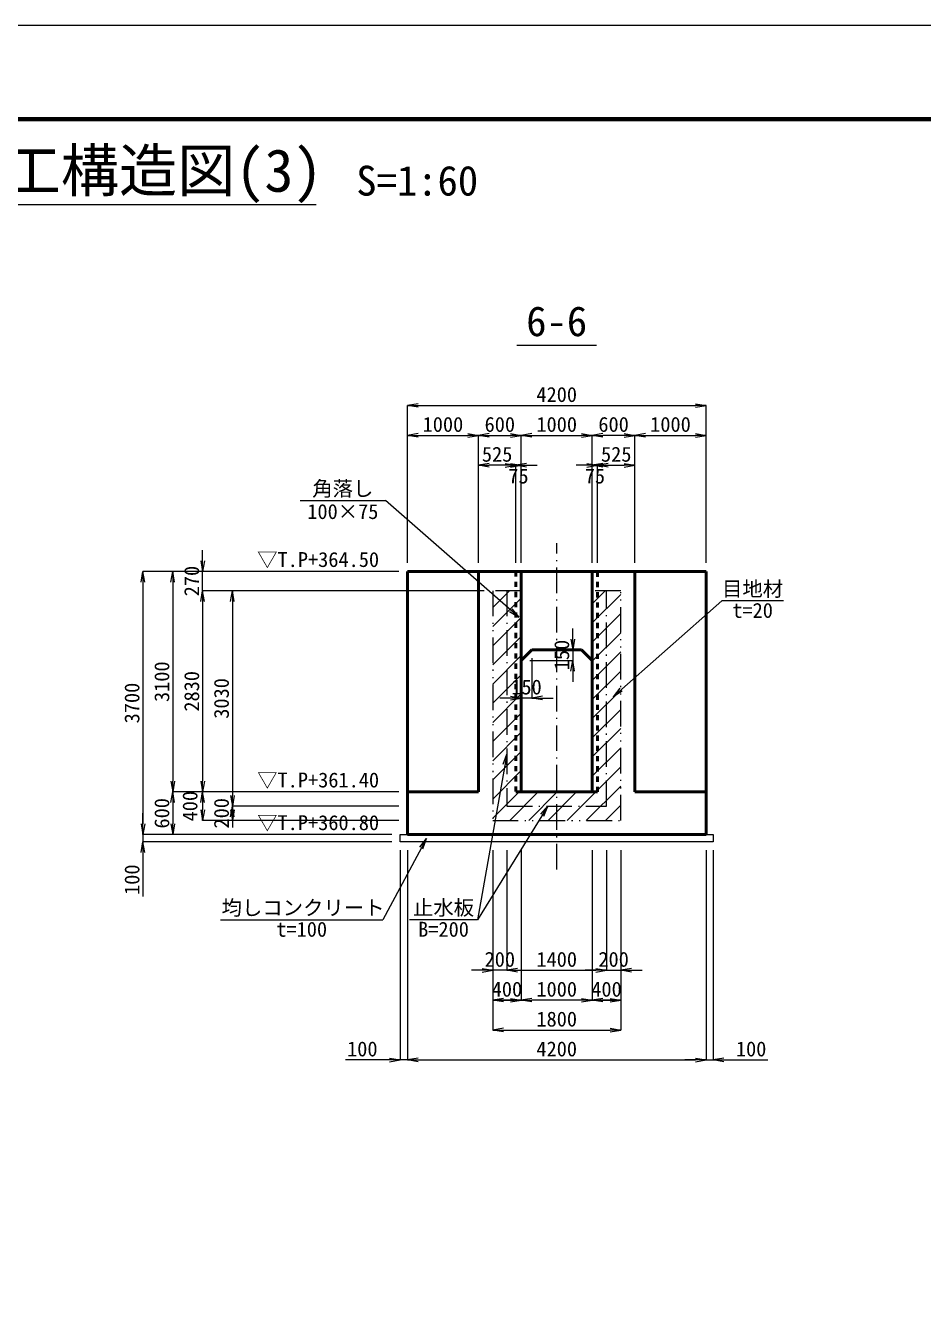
# Model space of a CAD drawing. Header units: millimetres. Extents: x 156724 to 219930, y -98905 to 17820.
# Drawn here: x 194407 to 207040, y -81085 to -63265 of the extents above; entities that cross this region are included whole.
import ezdxf
from ezdxf.enums import TextEntityAlignment as Align

# ---------------------------------------------------------------- set-up
doc = ezdxf.new("R2010")
doc.units = ezdxf.units.MM
doc.header["$LTSCALE"] = 60
doc.header["$PDSIZE"] = 300
for name, pattern in [('SXF_一点短鎖線', [9.25, 6, -1.5, 0.25, -1.5]), ('SXF_二点短鎖線', [11, 6, -1.5, 0.25, -1.5, 0.25, -1.5]), ('SXF_跳び破線', [12, 6, -6])]:
    doc.linetypes.add(name, pattern=pattern)
doc.layers.get('Defpoints').update_dxf_attribs({"color": 151})
for name, color, linetype, lineweight in [('D-BMK', 2, 'SXF_一点短鎖線', 13), ('D-STR', 1, 'Continuous', 50), ('D-STR-DIM', 7, 'Continuous', 13), ('D-STR-HTXT', 7, 'Continuous', 13), ('D-STR-STR1', 2, 'Continuous', 13), ('D-STR-STR6', 7, 'Continuous', 13), ('D-STR-STR7', 1, 'Continuous', 13), ('D-STR-STRA', 1, 'Continuous', 25), ('D-STR-TXT', 7, 'Continuous', 13), ('D-TTL', 2, 'Continuous', 140), ('D-TTL-LINE', 7, 'Continuous', 13), ('D-TTL-TXT', 7, 'Continuous', 13)]:
    doc.layers.add(name, color=color, linetype=linetype, lineweight=lineweight)
doc.styles.add('MS ゴシック', font='MS Gothic.ttf')
doc.dimstyles.new('DIM-60', dxfattribs={"dimscale": 60, "dimtxt": 3.5, "dimasz": 2.5, "dimexe": 0, "dimexo": 2, "dimgap": 0.8, "dimtad": 1, "dimdec": 0, "dimzin": 0, "dimdsep": 46, "dimtxsty": 'MS ゴシック', "dimblk": 'OPEN', "dimcen": 0.1, "dimclrd": 256, "dimclre": 256, "dimclrt": 256, "dimaunit": 1, "dimadec": 4, "dimazin": 0, "dimtfac": 1, "dimtdec": 0, "dimtmove": 0, "dimatfit": 3, "dimldrblk": 'OPEN', "dimfxl": 1, "dimtolj": 1, "dimtzin": 0, "dimlwd": -1, "dimlwe": -1, "dimarcsym": 0})
doc.dimstyles.new('DIM-60-F', dxfattribs={"dimscale": 60, "dimtxt": 3.5, "dimasz": 2.5, "dimexe": 0, "dimexo": 2, "dimgap": 0.8, "dimtad": 1, "dimdec": 0, "dimzin": 0, "dimdsep": 46, "dimtxsty": 'MS ゴシック', "dimblk": 'OPEN', "dimcen": 0.1, "dimaunit": 1, "dimadec": 4, "dimazin": 0, "dimtfac": 1, "dimtdec": 0, "dimtmove": 2, "dimatfit": 3, "dimldrblk": 'OPEN', "dimfxl": 1, "dimtolj": 1, "dimtzin": 0, "dimlwd": -1, "dimlwe": -1, "dimarcsym": 2})

# ---------------------------------------------------------------- blocks, each defined once
blk = doc.blocks.new('_Open')
at = {"color": 0, "linetype": 'ByBlock', "lineweight": -2}
for p, q in [((-1, 0.17), (0, 0)), ((-1, -0.17), (0, 0)), ((0, 0), (-1, 0))]:
    blk.add_line(p, q, dxfattribs=at)
blk = doc.blocks.new('*D68')
at = {"layer": 'D-STR-DIM', "color": 0, "transparency": 16777216}
for p, q in [((201530, -72164), (201530, -72723)), ((201380, -72314), (201380, -72723)), ((201230, -72723), (201080, -72723)), ((201530, -72723), (201380, -72723)), ((201680, -72723), (201830, -72723))]:
    blk.add_line(p, q, dxfattribs=at)
at = {"layer": 'Defpoints', "color": 0, "transparency": 16777216}
for p in [(201530, -72044), (201380, -72194), (201380, -72723)]:
    blk.add_point(p, dxfattribs=at)
at = {"layer": 'D-STR-DIM', "color": 0, "transparency": 16777216, "xscale": 150, "yscale": 150, "zscale": 150}
blk.add_blockref('_Open', (201380, -72723), dxfattribs=at)
at = {"layer": 'D-STR-DIM', "color": 0, "transparency": 16777216, "xscale": 150, "yscale": 150, "zscale": 150, "rotation": 180}
blk.add_blockref('_Open', (201530, -72723), dxfattribs=at)
at = {"layer": 'D-STR-DIM', "color": 0, "transparency": 16777216, "insert": (201455, -72570), "char_height": 210, "attachment_point": 5, "style": 'MS ゴシック'}
blk.add_mtext('\\A1;150', dxfattribs=at)
blk = doc.blocks.new('*D69')
at = {"layer": 'D-STR-DIM', "color": 0, "transparency": 16777216}
for p, q in [((202105, -71894), (202105, -71744)), ((201650, -72044), (202105, -72044)), ((202105, -72044), (202105, -72194)), ((201500, -72194), (202105, -72194)), ((202105, -72344), (202105, -72494))]:
    blk.add_line(p, q, dxfattribs=at)
at = {"layer": 'Defpoints', "color": 0, "transparency": 16777216}
for p in [(201530, -72044), (201380, -72194), (202105, -72194)]:
    blk.add_point(p, dxfattribs=at)
at = {"layer": 'D-STR-DIM', "color": 0, "transparency": 16777216, "xscale": 150, "yscale": 150, "zscale": 150}
for p, rotation in [((202105, -72044), 270), ((202105, -72194), 90)]:
    blk.add_blockref('_Open', p, dxfattribs=dict(at, rotation=rotation))
at = {"layer": 'D-STR-DIM', "color": 0, "transparency": 16777216, "insert": (201952, -72119), "char_height": 210, "attachment_point": 5, "rotation": 90, "style": 'MS ゴシック'}
blk.add_mtext('\\A1;150', dxfattribs=at)
blk = doc.blocks.new('*D70')
at = {"layer": 'D-STR-DIM', "color": 0, "transparency": 16777216}
for p, q in [((199780, -70824), (199780, -68610)), ((199930, -68610), (203830, -68610)), ((203980, -70824), (203980, -68610))]:
    blk.add_line(p, q, dxfattribs=at)
at = {"layer": 'Defpoints', "color": 0, "transparency": 16777216}
for p in [(203980, -68610), (199780, -70944), (203980, -70944)]:
    blk.add_point(p, dxfattribs=at)
at = {"layer": 'D-STR-DIM', "color": 0, "transparency": 16777216, "xscale": 150, "yscale": 150, "zscale": 150, "rotation": 180}
blk.add_blockref('_Open', (199780, -68610), dxfattribs=at)
at = {"layer": 'D-STR-DIM', "color": 0, "transparency": 16777216, "xscale": 150, "yscale": 150, "zscale": 150}
blk.add_blockref('_Open', (203980, -68610), dxfattribs=at)
at = {"layer": 'D-STR-DIM', "color": 0, "transparency": 16777216, "insert": (201880, -68457), "char_height": 210, "attachment_point": 5, "style": 'MS ゴシック'}
blk.add_mtext('\\A1;4200', dxfattribs=at)
blk = doc.blocks.new('*D71')
at = {"layer": 'D-STR-DIM', "color": 0, "transparency": 16777216}
for p, q in [((202380, -70824), (202380, -69030)), ((202830, -69030), (202530, -69030)), ((202980, -70824), (202980, -69030))]:
    blk.add_line(p, q, dxfattribs=at)
at = {"layer": 'Defpoints', "color": 0, "transparency": 16777216}
for p in [(202380, -69030), (202380, -70944), (202980, -70944)]:
    blk.add_point(p, dxfattribs=at)
at = {"layer": 'D-STR-DIM', "color": 0, "transparency": 16777216, "xscale": 150, "yscale": 150, "zscale": 150, "rotation": 180}
blk.add_blockref('_Open', (202380, -69030), dxfattribs=at)
at = {"layer": 'D-STR-DIM', "color": 0, "transparency": 16777216, "xscale": 150, "yscale": 150, "zscale": 150}
blk.add_blockref('_Open', (202980, -69030), dxfattribs=at)
at = {"layer": 'D-STR-DIM', "color": 0, "transparency": 16777216, "insert": (202680, -68877), "char_height": 210, "attachment_point": 5, "style": 'MS ゴシック'}
blk.add_mtext('\\A1;600', dxfattribs=at)
blk = doc.blocks.new('*D72')
at = {"layer": 'D-STR-DIM', "color": 0, "transparency": 16777216}
for p, q in [((202980, -70824), (202980, -69030)), ((203130, -69030), (203830, -69030)), ((203980, -70824), (203980, -69030))]:
    blk.add_line(p, q, dxfattribs=at)
at = {"layer": 'Defpoints', "color": 0, "transparency": 16777216}
for p in [(203980, -69030), (202980, -70944), (203980, -70944)]:
    blk.add_point(p, dxfattribs=at)
at = {"layer": 'D-STR-DIM', "color": 0, "transparency": 16777216, "xscale": 150, "yscale": 150, "zscale": 150, "rotation": 180}
blk.add_blockref('_Open', (202980, -69030), dxfattribs=at)
at = {"layer": 'D-STR-DIM', "color": 0, "transparency": 16777216, "xscale": 150, "yscale": 150, "zscale": 150}
blk.add_blockref('_Open', (203980, -69030), dxfattribs=at)
at = {"layer": 'D-STR-DIM', "color": 0, "transparency": 16777216, "insert": (203480, -68877), "char_height": 210, "attachment_point": 5, "style": 'MS ゴシック'}
blk.add_mtext('\\A1;1000', dxfattribs=at)
blk = doc.blocks.new('*D73')
at = {"layer": 'D-STR-DIM', "color": 0, "transparency": 16777216}
for p, q in [((201380, -70824), (201380, -69030)), ((201530, -69030), (202230, -69030)), ((202380, -70824), (202380, -69030))]:
    blk.add_line(p, q, dxfattribs=at)
at = {"layer": 'Defpoints', "color": 0, "transparency": 16777216}
for p in [(202380, -69030), (201380, -70944), (202380, -70944)]:
    blk.add_point(p, dxfattribs=at)
at = {"layer": 'D-STR-DIM', "color": 0, "transparency": 16777216, "xscale": 150, "yscale": 150, "zscale": 150, "rotation": 180}
blk.add_blockref('_Open', (201380, -69030), dxfattribs=at)
at = {"layer": 'D-STR-DIM', "color": 0, "transparency": 16777216, "xscale": 150, "yscale": 150, "zscale": 150}
blk.add_blockref('_Open', (202380, -69030), dxfattribs=at)
at = {"layer": 'D-STR-DIM', "color": 0, "transparency": 16777216, "insert": (201880, -68877), "char_height": 210, "attachment_point": 5, "style": 'MS ゴシック'}
blk.add_mtext('\\A1;1000', dxfattribs=at)
blk = doc.blocks.new('*D74')
at = {"layer": 'D-STR-DIM', "color": 0, "transparency": 16777216}
for p, q in [((199780, -70824), (199780, -69030)), ((199930, -69030), (200630, -69030)), ((200780, -70824), (200780, -69030))]:
    blk.add_line(p, q, dxfattribs=at)
at = {"layer": 'Defpoints', "color": 0, "transparency": 16777216}
for p in [(200780, -69030), (199780, -70944), (200780, -70944)]:
    blk.add_point(p, dxfattribs=at)
at = {"layer": 'D-STR-DIM', "color": 0, "transparency": 16777216, "xscale": 150, "yscale": 150, "zscale": 150, "rotation": 180}
blk.add_blockref('_Open', (199780, -69030), dxfattribs=at)
at = {"layer": 'D-STR-DIM', "color": 0, "transparency": 16777216, "xscale": 150, "yscale": 150, "zscale": 150}
blk.add_blockref('_Open', (200780, -69030), dxfattribs=at)
at = {"layer": 'D-STR-DIM', "color": 0, "transparency": 16777216, "insert": (200280, -68877), "char_height": 210, "attachment_point": 5, "style": 'MS ゴシック'}
blk.add_mtext('\\A1;1000', dxfattribs=at)
blk = doc.blocks.new('*D75')
at = {"layer": 'D-STR-DIM', "color": 0, "transparency": 16777216}
for p, q in [((200780, -70824), (200780, -69030)), ((200930, -69030), (201230, -69030)), ((201380, -70824), (201380, -69030))]:
    blk.add_line(p, q, dxfattribs=at)
at = {"layer": 'Defpoints', "color": 0, "transparency": 16777216}
for p in [(201380, -69030), (200780, -70944), (201380, -70944)]:
    blk.add_point(p, dxfattribs=at)
at = {"layer": 'D-STR-DIM', "color": 0, "transparency": 16777216, "xscale": 150, "yscale": 150, "zscale": 150, "rotation": 180}
blk.add_blockref('_Open', (200780, -69030), dxfattribs=at)
at = {"layer": 'D-STR-DIM', "color": 0, "transparency": 16777216, "xscale": 150, "yscale": 150, "zscale": 150}
blk.add_blockref('_Open', (201380, -69030), dxfattribs=at)
at = {"layer": 'D-STR-DIM', "color": 0, "transparency": 16777216, "insert": (201080, -68877), "char_height": 210, "attachment_point": 5, "style": 'MS ゴシック'}
blk.add_mtext('\\A1;600', dxfattribs=at)
blk = doc.blocks.new('*D76')
at = {"layer": 'D-STR-DIM', "color": 0, "transparency": 16777216}
for p, q in [((200780, -70824), (200780, -69450)), ((201155, -69450), (200930, -69450)), ((201305, -70824), (201305, -69450))]:
    blk.add_line(p, q, dxfattribs=at)
at = {"layer": 'Defpoints', "color": 0, "transparency": 16777216}
for p in [(200780, -69450), (200780, -70944), (201305, -70944)]:
    blk.add_point(p, dxfattribs=at)
at = {"layer": 'D-STR-DIM', "color": 0, "transparency": 16777216, "xscale": 150, "yscale": 150, "zscale": 150, "rotation": 180}
blk.add_blockref('_Open', (200780, -69450), dxfattribs=at)
at = {"layer": 'D-STR-DIM', "color": 0, "transparency": 16777216, "xscale": 150, "yscale": 150, "zscale": 150}
blk.add_blockref('_Open', (201305, -69450), dxfattribs=at)
at = {"layer": 'D-STR-DIM', "color": 0, "transparency": 16777216, "insert": (201042, -69297), "char_height": 210, "attachment_point": 5, "style": 'MS ゴシック'}
blk.add_mtext('\\A1;525', dxfattribs=at)
blk = doc.blocks.new('*D77')
at = {"layer": 'D-STR-DIM', "color": 0, "transparency": 16777216}
for p, q in [((202455, -70824), (202455, -69450)), ((202605, -69450), (202830, -69450)), ((202980, -70824), (202980, -69450))]:
    blk.add_line(p, q, dxfattribs=at)
at = {"layer": 'Defpoints', "color": 0, "transparency": 16777216}
for p in [(202980, -69450), (202455, -70944), (202980, -70944)]:
    blk.add_point(p, dxfattribs=at)
at = {"layer": 'D-STR-DIM', "color": 0, "transparency": 16777216, "xscale": 150, "yscale": 150, "zscale": 150, "rotation": 180}
blk.add_blockref('_Open', (202455, -69450), dxfattribs=at)
at = {"layer": 'D-STR-DIM', "color": 0, "transparency": 16777216, "xscale": 150, "yscale": 150, "zscale": 150}
blk.add_blockref('_Open', (202980, -69450), dxfattribs=at)
at = {"layer": 'D-STR-DIM', "color": 0, "transparency": 16777216, "insert": (202717, -69297), "char_height": 210, "attachment_point": 5, "style": 'MS ゴシック'}
blk.add_mtext('\\A1;525', dxfattribs=at)
blk = doc.blocks.new('*D78')
at = {"layer": 'D-STR-DIM', "color": 0, "transparency": 16777216}
for p, q in [((201230, -69450), (201080, -69450)), ((201305, -70824), (201305, -69450)), ((201305, -69450), (201380, -69450)), ((201380, -70824), (201380, -69450)), ((201455, -69450), (201605, -69450))]:
    blk.add_line(p, q, dxfattribs=at)
at = {"layer": 'Defpoints', "color": 0, "transparency": 16777216}
for p in [(201380, -69450), (201305, -70944), (201380, -70944)]:
    blk.add_point(p, dxfattribs=at)
at = {"layer": 'D-STR-DIM', "color": 0, "transparency": 16777216, "xscale": 150, "yscale": 150, "zscale": 150}
blk.add_blockref('_Open', (201380, -69450), dxfattribs=at)
at = {"layer": 'D-STR-DIM', "color": 0, "transparency": 16777216, "xscale": 150, "yscale": 150, "zscale": 150, "rotation": 180}
blk.add_blockref('_Open', (201305, -69450), dxfattribs=at)
at = {"layer": 'D-STR-DIM', "color": 0, "transparency": 16777216, "char_height": 210, "attachment_point": 5, "style": 'MS ゴシック'}
for s, insert in [('\\A1;', (201342, -69297)), ('\\A1;75', (201342, -69603))]:
    blk.add_mtext(s, dxfattribs=dict(at, insert=insert))
blk = doc.blocks.new('*D79')
at = {"layer": 'D-STR-DIM', "color": 0, "transparency": 16777216}
for p, q in [((202305, -69450), (202155, -69450)), ((202380, -70824), (202380, -69450)), ((202455, -69450), (202380, -69450)), ((202455, -70824), (202455, -69450)), ((202530, -69450), (202680, -69450))]:
    blk.add_line(p, q, dxfattribs=at)
at = {"layer": 'Defpoints', "color": 0, "transparency": 16777216}
for p in [(202380, -69450), (202380, -70944), (202455, -70944)]:
    blk.add_point(p, dxfattribs=at)
at = {"layer": 'D-STR-DIM', "color": 0, "transparency": 16777216, "xscale": 150, "yscale": 150, "zscale": 150}
blk.add_blockref('_Open', (202455, -69450), dxfattribs=at)
at = {"layer": 'D-STR-DIM', "color": 0, "transparency": 16777216, "xscale": 150, "yscale": 150, "zscale": 150, "rotation": 180}
blk.add_blockref('_Open', (202380, -69450), dxfattribs=at)
at = {"layer": 'D-STR-DIM', "color": 0, "transparency": 16777216, "char_height": 210, "attachment_point": 5, "style": 'MS ゴシック'}
for s, insert in [('\\A1;', (202417, -69297)), ('\\A1;75', (202417, -69603))]:
    blk.add_mtext(s, dxfattribs=dict(at, insert=insert))
blk = doc.blocks.new('*D80')
at = {"layer": 'D-STR-DIM', "color": 0, "transparency": 16777216}
for p, q in [((199780, -74864), (199780, -77812)), ((203980, -74864), (203980, -77812)), ((199930, -77812), (203830, -77812))]:
    blk.add_line(p, q, dxfattribs=at)
at = {"layer": 'Defpoints', "color": 0, "transparency": 16777216}
for p in [(199780, -74744), (203980, -74744), (203980, -77812)]:
    blk.add_point(p, dxfattribs=at)
at = {"layer": 'D-STR-DIM', "color": 0, "transparency": 16777216, "xscale": 150, "yscale": 150, "zscale": 150, "rotation": 180}
blk.add_blockref('_Open', (199780, -77812), dxfattribs=at)
at = {"layer": 'D-STR-DIM', "color": 0, "transparency": 16777216, "xscale": 150, "yscale": 150, "zscale": 150}
blk.add_blockref('_Open', (203980, -77812), dxfattribs=at)
at = {"layer": 'D-STR-DIM', "color": 0, "transparency": 16777216, "insert": (201880, -77659), "char_height": 210, "attachment_point": 5, "style": 'MS ゴシック'}
blk.add_mtext('\\A1;4200', dxfattribs=at)
blk = doc.blocks.new('*D81')
at = {"layer": 'D-STR-DIM', "color": 0, "transparency": 16777216}
for p, q in [((203980, -74864), (203980, -77812)), ((204080, -74864), (204080, -77812)), ((203830, -77812), (203680, -77812)), ((203980, -77812), (204080, -77812)), ((204230, -77812), (204848, -77812))]:
    blk.add_line(p, q, dxfattribs=at)
at = {"layer": 'Defpoints', "color": 0, "transparency": 16777216}
for p in [(203980, -74744), (204080, -74744), (203980, -77812)]:
    blk.add_point(p, dxfattribs=at)
at = {"layer": 'D-STR-DIM', "color": 0, "transparency": 16777216, "xscale": 150, "yscale": 150, "zscale": 150}
blk.add_blockref('_Open', (203980, -77812), dxfattribs=at)
at = {"layer": 'D-STR-DIM', "color": 0, "transparency": 16777216, "xscale": 150, "yscale": 150, "zscale": 150, "rotation": 180}
blk.add_blockref('_Open', (204080, -77812), dxfattribs=at)
at = {"layer": 'D-STR-DIM', "color": 0, "transparency": 16777216, "insert": (204614, -77659), "char_height": 210, "attachment_point": 5, "style": 'MS ゴシック'}
blk.add_mtext('\\A1;100', dxfattribs=at)
blk = doc.blocks.new('*D82')
at = {"layer": 'D-STR-DIM', "color": 0, "transparency": 16777216}
for p, q in [((199680, -74864), (199680, -77812)), ((199780, -74864), (199780, -77812)), ((199530, -77812), (198912, -77812)), ((199780, -77812), (199680, -77812)), ((199930, -77812), (200080, -77812))]:
    blk.add_line(p, q, dxfattribs=at)
at = {"layer": 'Defpoints', "color": 0, "transparency": 16777216}
for p in [(199680, -74744), (199780, -74744), (199780, -77812)]:
    blk.add_point(p, dxfattribs=at)
at = {"layer": 'D-STR-DIM', "color": 0, "transparency": 16777216, "xscale": 150, "yscale": 150, "zscale": 150}
blk.add_blockref('_Open', (199680, -77812), dxfattribs=at)
at = {"layer": 'D-STR-DIM', "color": 0, "transparency": 16777216, "xscale": 150, "yscale": 150, "zscale": 150, "rotation": 180}
blk.add_blockref('_Open', (199780, -77812), dxfattribs=at)
at = {"layer": 'D-STR-DIM', "color": 0, "transparency": 16777216, "insert": (199146, -77659), "char_height": 210, "attachment_point": 5, "style": 'MS ゴシック'}
blk.add_mtext('\\A1;100', dxfattribs=at)
blk = doc.blocks.new('*D83')
at = {"layer": 'D-STR-DIM', "color": 0, "transparency": 16777216}
for p, q in [((201380, -74864), (201380, -76972)), ((202380, -74864), (202380, -76972)), ((202230, -76972), (201530, -76972))]:
    blk.add_line(p, q, dxfattribs=at)
at = {"layer": 'Defpoints', "color": 0, "transparency": 16777216}
for p in [(201380, -74744), (202380, -74744), (201380, -76972)]:
    blk.add_point(p, dxfattribs=at)
at = {"layer": 'D-STR-DIM', "color": 0, "transparency": 16777216, "xscale": 150, "yscale": 150, "zscale": 150, "rotation": 180}
blk.add_blockref('_Open', (201380, -76972), dxfattribs=at)
at = {"layer": 'D-STR-DIM', "color": 0, "transparency": 16777216, "xscale": 150, "yscale": 150, "zscale": 150}
blk.add_blockref('_Open', (202380, -76972), dxfattribs=at)
at = {"layer": 'D-STR-DIM', "color": 0, "transparency": 16777216, "insert": (201880, -76819), "char_height": 210, "attachment_point": 5, "style": 'MS ゴシック'}
blk.add_mtext('\\A1;1000', dxfattribs=at)
blk = doc.blocks.new('*D84')
at = {"layer": 'D-STR-DIM', "color": 0, "transparency": 16777216}
for p, q in [((201180, -74864), (201180, -76552)), ((202580, -74864), (202580, -76552)), ((201330, -76552), (202430, -76552))]:
    blk.add_line(p, q, dxfattribs=at)
at = {"layer": 'Defpoints', "color": 0, "transparency": 16777216}
for p in [(201180, -74744), (202580, -74744), (202580, -76552)]:
    blk.add_point(p, dxfattribs=at)
at = {"layer": 'D-STR-DIM', "color": 0, "transparency": 16777216, "xscale": 150, "yscale": 150, "zscale": 150, "rotation": 180}
blk.add_blockref('_Open', (201180, -76552), dxfattribs=at)
at = {"layer": 'D-STR-DIM', "color": 0, "transparency": 16777216, "xscale": 150, "yscale": 150, "zscale": 150}
blk.add_blockref('_Open', (202580, -76552), dxfattribs=at)
at = {"layer": 'D-STR-DIM', "color": 0, "transparency": 16777216, "insert": (201880, -76399), "char_height": 210, "attachment_point": 5, "style": 'MS ゴシック'}
blk.add_mtext('\\A1;1400', dxfattribs=at)
blk = doc.blocks.new('*D85')
at = {"layer": 'D-STR-DIM', "color": 0, "transparency": 16777216}
for p, q in [((200980, -74864), (200980, -76972)), ((201380, -74864), (201380, -76972)), ((201380, -76972), (200980, -76972)), ((201230, -76972), (201080, -76972)), ((201130, -76972), (201280, -76972))]:
    blk.add_line(p, q, dxfattribs=at)
at = {"layer": 'Defpoints', "color": 0, "transparency": 16777216}
for p in [(200980, -74744), (201380, -74744), (200980, -76972)]:
    blk.add_point(p, dxfattribs=at)
at = {"layer": 'D-STR-DIM', "color": 0, "transparency": 16777216, "xscale": 150, "yscale": 150, "zscale": 150, "rotation": 180}
blk.add_blockref('_Open', (200980, -76972), dxfattribs=at)
at = {"layer": 'D-STR-DIM', "color": 0, "transparency": 16777216, "xscale": 150, "yscale": 150, "zscale": 150}
blk.add_blockref('_Open', (201380, -76972), dxfattribs=at)
at = {"layer": 'D-STR-DIM', "color": 0, "transparency": 16777216, "insert": (201180, -76819), "char_height": 210, "attachment_point": 5, "style": 'MS ゴシック'}
blk.add_mtext('\\A1;400', dxfattribs=at)
blk = doc.blocks.new('*D86')
at = {"layer": 'D-STR-DIM', "color": 0, "transparency": 16777216}
for p, q in [((202380, -74864), (202380, -76972)), ((202780, -74864), (202780, -76972)), ((202380, -76972), (202780, -76972)), ((202630, -76972), (202480, -76972)), ((202530, -76972), (202680, -76972))]:
    blk.add_line(p, q, dxfattribs=at)
at = {"layer": 'Defpoints', "color": 0, "transparency": 16777216}
for p in [(202380, -74744), (202780, -74744), (202780, -76972)]:
    blk.add_point(p, dxfattribs=at)
at = {"layer": 'D-STR-DIM', "color": 0, "transparency": 16777216, "xscale": 150, "yscale": 150, "zscale": 150, "rotation": 180}
blk.add_blockref('_Open', (202380, -76972), dxfattribs=at)
at = {"layer": 'D-STR-DIM', "color": 0, "transparency": 16777216, "xscale": 150, "yscale": 150, "zscale": 150}
blk.add_blockref('_Open', (202780, -76972), dxfattribs=at)
at = {"layer": 'D-STR-DIM', "color": 0, "transparency": 16777216, "insert": (202580, -76819), "char_height": 210, "attachment_point": 5, "style": 'MS ゴシック'}
blk.add_mtext('\\A1;400', dxfattribs=at)
blk = doc.blocks.new('*D87')
at = {"layer": 'D-STR-DIM', "color": 0, "transparency": 16777216}
for p, q in [((202580, -74864), (202580, -76552)), ((202780, -74864), (202780, -76552)), ((202430, -76552), (202280, -76552)), ((202580, -76552), (202780, -76552)), ((202930, -76552), (203080, -76552))]:
    blk.add_line(p, q, dxfattribs=at)
at = {"layer": 'Defpoints', "color": 0, "transparency": 16777216}
for p in [(202580, -74744), (202780, -74744), (202780, -76552)]:
    blk.add_point(p, dxfattribs=at)
at = {"layer": 'D-STR-DIM', "color": 0, "transparency": 16777216, "xscale": 150, "yscale": 150, "zscale": 150}
blk.add_blockref('_Open', (202580, -76552), dxfattribs=at)
at = {"layer": 'D-STR-DIM', "color": 0, "transparency": 16777216, "xscale": 150, "yscale": 150, "zscale": 150, "rotation": 180}
blk.add_blockref('_Open', (202780, -76552), dxfattribs=at)
at = {"layer": 'D-STR-DIM', "color": 0, "transparency": 16777216, "insert": (202680, -76399), "char_height": 210, "attachment_point": 5, "style": 'MS ゴシック'}
blk.add_mtext('\\A1;200', dxfattribs=at)
blk = doc.blocks.new('*D88')
at = {"layer": 'D-STR-DIM', "color": 0, "transparency": 16777216}
for p, q in [((200980, -74864), (200980, -76552)), ((201180, -74864), (201180, -76552)), ((200830, -76552), (200680, -76552)), ((201180, -76552), (200980, -76552)), ((201330, -76552), (201480, -76552))]:
    blk.add_line(p, q, dxfattribs=at)
at = {"layer": 'Defpoints', "color": 0, "transparency": 16777216}
for p in [(200980, -74744), (201180, -74744), (200980, -76552)]:
    blk.add_point(p, dxfattribs=at)
at = {"layer": 'D-STR-DIM', "color": 0, "transparency": 16777216, "xscale": 150, "yscale": 150, "zscale": 150}
blk.add_blockref('_Open', (200980, -76552), dxfattribs=at)
at = {"layer": 'D-STR-DIM', "color": 0, "transparency": 16777216, "xscale": 150, "yscale": 150, "zscale": 150, "rotation": 180}
blk.add_blockref('_Open', (201180, -76552), dxfattribs=at)
at = {"layer": 'D-STR-DIM', "color": 0, "transparency": 16777216, "insert": (201080, -76399), "char_height": 210, "attachment_point": 5, "style": 'MS ゴシック'}
blk.add_mtext('\\A1;200', dxfattribs=at)
blk = doc.blocks.new('*D89')
at = {"layer": 'D-STR-DIM', "color": 0, "transparency": 16777216}
for p, q in [((200980, -74864), (200980, -77392)), ((202780, -74864), (202780, -77392)), ((201130, -77392), (202630, -77392))]:
    blk.add_line(p, q, dxfattribs=at)
at = {"layer": 'Defpoints', "color": 0, "transparency": 16777216}
for p in [(200980, -74744), (202780, -74744), (202780, -77392)]:
    blk.add_point(p, dxfattribs=at)
at = {"layer": 'D-STR-DIM', "color": 0, "transparency": 16777216, "xscale": 150, "yscale": 150, "zscale": 150, "rotation": 180}
blk.add_blockref('_Open', (200980, -77392), dxfattribs=at)
at = {"layer": 'D-STR-DIM', "color": 0, "transparency": 16777216, "xscale": 150, "yscale": 150, "zscale": 150}
blk.add_blockref('_Open', (202780, -77392), dxfattribs=at)
at = {"layer": 'D-STR-DIM', "color": 0, "transparency": 16777216, "insert": (201880, -77239), "char_height": 210, "attachment_point": 5, "style": 'MS ゴシック'}
blk.add_mtext('\\A1;1800', dxfattribs=at)
blk = doc.blocks.new('*D90')
at = {"layer": 'D-STR-DIM', "color": 0, "transparency": 16777216}
for p, q in [((199660, -70944), (196061, -70944)), ((196061, -71094), (196061, -74494)), ((199560, -74644), (196061, -74644))]:
    blk.add_line(p, q, dxfattribs=at)
at = {"layer": 'Defpoints', "color": 0, "transparency": 16777216}
for p in [(199780, -70944), (196061, -74644), (199680, -74644)]:
    blk.add_point(p, dxfattribs=at)
at = {"layer": 'D-STR-DIM', "color": 0, "transparency": 16777216, "xscale": 150, "yscale": 150, "zscale": 150}
for p, rotation in [((196061, -70944), 90), ((196061, -74644), 270)]:
    blk.add_blockref('_Open', p, dxfattribs=dict(at, rotation=rotation))
at = {"layer": 'D-STR-DIM', "color": 0, "transparency": 16777216, "insert": (195908, -72794), "char_height": 210, "attachment_point": 5, "rotation": 90, "style": 'MS ゴシック'}
blk.add_mtext('\\A1;3700', dxfattribs=at)
blk = doc.blocks.new('*D91')
at = {"layer": 'D-STR-DIM', "color": 0, "transparency": 16777216}
for p, q in [((199660, -70944), (196481, -70944)), ((196481, -71094), (196481, -73894)), ((199660, -74044), (196481, -74044))]:
    blk.add_line(p, q, dxfattribs=at)
at = {"layer": 'Defpoints', "color": 0, "transparency": 16777216}
for p in [(199780, -70944), (196481, -74044), (199780, -74044)]:
    blk.add_point(p, dxfattribs=at)
at = {"layer": 'D-STR-DIM', "color": 0, "transparency": 16777216, "xscale": 150, "yscale": 150, "zscale": 150}
for p, rotation in [((196481, -70944), 90), ((196481, -74044), 270)]:
    blk.add_blockref('_Open', p, dxfattribs=dict(at, rotation=rotation))
at = {"layer": 'D-STR-DIM', "color": 0, "transparency": 16777216, "insert": (196328, -72494), "char_height": 210, "attachment_point": 5, "rotation": 90, "style": 'MS ゴシック'}
blk.add_mtext('\\A1;3100', dxfattribs=at)
blk = doc.blocks.new('*D92')
at = {"layer": 'D-STR-DIM', "color": 0, "transparency": 16777216}
for p, q in [((199660, -74044), (196481, -74044)), ((196481, -74194), (196481, -74494)), ((199560, -74644), (196481, -74644))]:
    blk.add_line(p, q, dxfattribs=at)
at = {"layer": 'Defpoints', "color": 0, "transparency": 16777216}
for p in [(199780, -74044), (196481, -74644), (199680, -74644)]:
    blk.add_point(p, dxfattribs=at)
at = {"layer": 'D-STR-DIM', "color": 0, "transparency": 16777216, "xscale": 150, "yscale": 150, "zscale": 150}
for p, rotation in [((196481, -74044), 90), ((196481, -74644), 270)]:
    blk.add_blockref('_Open', p, dxfattribs=dict(at, rotation=rotation))
at = {"layer": 'D-STR-DIM', "color": 0, "transparency": 16777216, "insert": (196328, -74344), "char_height": 210, "attachment_point": 5, "rotation": 90, "style": 'MS ゴシック'}
blk.add_mtext('\\A1;600', dxfattribs=at)
blk = doc.blocks.new('*D93')
at = {"layer": 'D-STR-DIM', "color": 0, "transparency": 16777216}
for p, q in [((196061, -74494), (196061, -74344)), ((199560, -74644), (196061, -74644)), ((196061, -74644), (196061, -74744)), ((199560, -74744), (196061, -74744)), ((196061, -74894), (196061, -75512))]:
    blk.add_line(p, q, dxfattribs=at)
at = {"layer": 'Defpoints', "color": 0, "transparency": 16777216}
for p in [(199680, -74644), (196061, -74744), (199680, -74744)]:
    blk.add_point(p, dxfattribs=at)
at = {"layer": 'D-STR-DIM', "color": 0, "transparency": 16777216, "xscale": 150, "yscale": 150, "zscale": 150}
for p, rotation in [((196061, -74644), 270), ((196061, -74744), 90)]:
    blk.add_blockref('_Open', p, dxfattribs=dict(at, rotation=rotation))
at = {"layer": 'D-STR-DIM', "color": 0, "transparency": 16777216, "insert": (195908, -75278), "char_height": 210, "attachment_point": 5, "rotation": 90, "style": 'MS ゴシック'}
blk.add_mtext('\\A1;100', dxfattribs=at)
blk = doc.blocks.new('*D94')
at = {"layer": 'D-STR-DIM', "transparency": 16777216}
for p, q in [((200860, -71214), (197319, -71214)), ((197319, -71364), (197319, -74094)), ((199660, -74244), (197319, -74244))]:
    blk.add_line(p, q, dxfattribs=at)
at = {"layer": 'Defpoints', "color": 0, "transparency": 16777216}
for p in [(200980, -71214), (197319, -74244), (199780, -74244)]:
    blk.add_point(p, dxfattribs=at)
at = {"layer": 'D-STR-DIM', "transparency": 16777216, "xscale": 150, "yscale": 150, "zscale": 150}
for p, rotation in [((197319, -71214), 90), ((197319, -74244), 270)]:
    blk.add_blockref('_Open', p, dxfattribs=dict(at, rotation=rotation))
at = {"layer": 'D-STR-DIM', "transparency": 16777216, "insert": (197166, -72729), "char_height": 210, "attachment_point": 5, "rotation": 90, "style": 'MS ゴシック'}
blk.add_mtext('\\A1;3030', dxfattribs=at)
blk = doc.blocks.new('*D95')
at = {"layer": 'D-STR-DIM', "color": 0, "transparency": 16777216}
for p, q in [((197319, -74294), (197319, -74144)), ((199660, -74244), (197319, -74244)), ((197319, -74244), (197319, -74444)), ((197319, -74394), (197319, -74544)), ((199660, -74444), (197319, -74444))]:
    blk.add_line(p, q, dxfattribs=at)
at = {"layer": 'Defpoints', "color": 0, "transparency": 16777216}
for p in [(199780, -74244), (197319, -74444), (199780, -74444)]:
    blk.add_point(p, dxfattribs=at)
at = {"layer": 'D-STR-DIM', "color": 0, "transparency": 16777216, "xscale": 150, "yscale": 150, "zscale": 150}
for p, rotation in [((197319, -74244), 90), ((197319, -74444), 270)]:
    blk.add_blockref('_Open', p, dxfattribs=dict(at, rotation=rotation))
at = {"layer": 'D-STR-DIM', "color": 0, "transparency": 16777216, "insert": (197166, -74344), "char_height": 210, "attachment_point": 5, "rotation": 90, "style": 'MS ゴシック'}
blk.add_mtext('\\A1;200', dxfattribs=at)
blk = doc.blocks.new('*D96')
at = {"layer": 'D-STR-DIM', "transparency": 16777216}
for p, q in [((200860, -71214), (196901, -71214)), ((196901, -71364), (196901, -73894)), ((199515, -74044), (196901, -74044))]:
    blk.add_line(p, q, dxfattribs=at)
at = {"layer": 'Defpoints', "color": 0, "transparency": 16777216}
for p in [(200980, -71214), (196901, -74044), (199635, -74044)]:
    blk.add_point(p, dxfattribs=at)
at = {"layer": 'D-STR-DIM', "transparency": 16777216, "xscale": 150, "yscale": 150, "zscale": 150}
for p, rotation in [((196901, -71214), 90), ((196901, -74044), 270)]:
    blk.add_blockref('_Open', p, dxfattribs=dict(at, rotation=rotation))
at = {"layer": 'D-STR-DIM', "transparency": 16777216, "insert": (196748, -72629), "char_height": 210, "attachment_point": 5, "rotation": 90, "style": 'MS ゴシック'}
blk.add_mtext('\\A1;2830', dxfattribs=at)
blk = doc.blocks.new('*D97')
at = {"layer": 'D-STR-DIM', "color": 0, "transparency": 16777216}
for p, q in [((199660, -74044), (196901, -74044)), ((196901, -74194), (196901, -74294)), ((199660, -74444), (196901, -74444))]:
    blk.add_line(p, q, dxfattribs=at)
at = {"layer": 'Defpoints', "color": 0, "transparency": 16777216}
for p in [(199780, -74044), (196901, -74444), (199780, -74444)]:
    blk.add_point(p, dxfattribs=at)
at = {"layer": 'D-STR-DIM', "color": 0, "transparency": 16777216, "xscale": 150, "yscale": 150, "zscale": 150}
for p, rotation in [((196901, -74044), 90), ((196901, -74444), 270)]:
    blk.add_blockref('_Open', p, dxfattribs=dict(at, rotation=rotation))
at = {"layer": 'D-STR-DIM', "color": 0, "transparency": 16777216, "insert": (196724, -74244), "char_height": 210, "attachment_point": 5, "rotation": 90, "style": 'MS ゴシック'}
blk.add_mtext('\\A1;400', dxfattribs=at)
blk = doc.blocks.new('*D98')
at = {"layer": 'D-STR-DIM', "transparency": 16777216}
for p, q in [((196901, -70794), (196901, -70644)), ((199660, -70944), (196901, -70944)), ((196901, -71214), (196901, -70944)), ((200860, -71214), (196901, -71214)), ((196901, -71364), (196901, -71514))]:
    blk.add_line(p, q, dxfattribs=at)
at = {"layer": 'Defpoints', "color": 0, "transparency": 16777216}
for p in [(196901, -70944), (199780, -70944), (200980, -71214)]:
    blk.add_point(p, dxfattribs=at)
at = {"layer": 'D-STR-DIM', "transparency": 16777216, "xscale": 150, "yscale": 150, "zscale": 150}
for p, rotation in [((196901, -70944), 270), ((196901, -71214), 90)]:
    blk.add_blockref('_Open', p, dxfattribs=dict(at, rotation=rotation))
at = {"layer": 'D-STR-DIM', "transparency": 16777216, "insert": (196748, -71079), "char_height": 210, "attachment_point": 5, "rotation": 90, "style": 'MS ゴシック'}
blk.add_mtext('\\A1;270', dxfattribs=at)

msp = doc.modelspace()

# ---------------------------------------------------------------- hatches: boundary and pattern name
at = {"layer": 'D-STR-STR1'}
h = msp.add_hatch(dxfattribs=at)
h.set_pattern_fill('ANSI31', color=256, scale=60)
h.set_pattern_definition([(45, (-121978.88, -12388.34), (-134.70384, 134.70384), [])])
h.paths.add_polyline_path([(201379.6, -71213.7), (200979.6, -71213.7), (200979.6, -74443.6), (202779.6, -74443.6), (202779.6, -71213.7), (202379.6, -71213.7), (202379.6, -74043.6), (201379.6, -74043.6)])

# ---------------------------------------------------------------- linework, layer by layer
at = {"layer": 'D-BMK', "linetype": 'SXF_一点短鎖線'}
msp.add_line((201879.6, -75132.5), (201879.6, -70543.6), dxfattribs=at)
at = {"layer": 'D-STR'}
for p, q in [((203979.6, -70943.6), (199779.6, -70943.6)), ((199779.6, -74643.6), (199779.6, -70943.6)), ((200779.6, -70943.6), (200779.6, -74043.6)), ((202979.6, -70943.6), (202979.6, -74043.6)), ((203979.6, -74643.6), (203979.6, -70943.6)), ((201529.6, -72043.6), (201379.6, -72193.6)), ((201529.6, -72043.6), (202229.6, -72043.6)), ((202229.6, -72043.6), (202379.6, -72193.6)), ((199779.6, -74043.6), (200779.6, -74043.6)), ((202979.6, -74043.6), (203979.6, -74043.6)), ((199779.6, -74643.6), (203979.6, -74643.6))]:
    msp.add_line(p, q, dxfattribs=at)
at = {"layer": 'D-STR', "linetype": 'SXF_跳び破線', "ltscale": 0.2}
for points in [[(201304.6, -70943.6), (201304.6, -74043.6), (201379.6, -74043.6)], [(202379.6, -74043.6), (202454.6, -74043.6), (202454.6, -70943.6)]]:
    msp.add_lwpolyline(points, dxfattribs=at)
at = {"layer": 'D-STR'}
msp.add_lwpolyline([(201379.6, -70943.6), (201379.6, -74043.6), (202379.6, -74043.6), (202379.6, -70943.6)], dxfattribs=at)
at = {"layer": 'D-STR-HTXT'}
for p, q in [((198272.2, -69946.2), (199472.2, -69946.2)), ((205068.8, -71355.8), (204200.5, -71355.8)), ((197153.7, -75839.9), (199433.7, -75839.9)), ((200768.3, -75839.9), (199808.3, -75839.9))]:
    msp.add_line(p, q, dxfattribs=at)
at = {"layer": 'D-STR-STR6', "linetype": 'SXF_二点短鎖線'}
msp.add_lwpolyline([(202379.6, -71213.7), (202379.6, -74043.6), (201379.6, -74043.6), (201379.6, -71213.7), (200979.6, -71213.7), (200979.6, -74443.6), (202779.6, -74443.6), (202779.6, -71213.7)], close=True, dxfattribs=at)
at = {"layer": 'D-STR-STR7'}
msp.add_line((199679.6, -74643.6), (199779.6, -74643.6), dxfattribs=at)
msp.add_lwpolyline([(203979.6, -74643.6), (204079.6, -74643.6), (204079.6, -74743.6), (199679.6, -74743.6), (199679.6, -74643.6)], dxfattribs=at)
at = {"layer": 'D-STR-STRA', "linetype": 'SXF_一点短鎖線'}
msp.add_lwpolyline([(201179.6, -71213.7), (201179.6, -74243.6), (202579.6, -74243.6), (202579.6, -71213.7)], dxfattribs=at)
at = {"layer": 'D-TTL'}
msp.add_lwpolyline([(170699.5, -64584.6), (170699.5, -97584.6), (218699.5, -97584.6), (218699.5, -64584.6)], close=True, dxfattribs=at)
at = {"layer": 'D-TTL-LINE'}
for p, q in [((190899.5, -65784.6), (198499.5, -65784.6)), ((201319.6, -67761), (202439.6, -67761))]:
    msp.add_line(p, q, dxfattribs=at)
at = {"layer": 'Defpoints', "color": 1}
msp.add_lwpolyline([(169469.5, -63264.6), (169469.5, -98904.6), (219929.5, -98904.6), (219929.5, -63264.6)], close=True, dxfattribs=at)

# ---------------------------------------------------------------- texts
at = {"layer": 'D-STR-TXT', "style": 'MS ゴシック'}
for s, p in [('角落し', (198872.2, -69946.2)), ('▽T.P+364.50', (198524.7, -70943.6, 215906.7)), ('目地材', (204634.7, -71355.8)), ('▽T.P+361.40', (198524.7, -74043.6)), ('▽T.P+360.80', (198524.7, -74643.6)), ('均しコンクリート', (198312.9, -75839.9)), ('止水板', (200288.3, -75839.9))]:
    msp.add_text(s, height=210, dxfattribs=at).set_placement(p, align=Align.BOTTOM_CENTER)
for s, p in [('100×75', (198872.2, -69996.2)), ('t=20', (204634.7, -71385.8)), ('t=100', (198293.7, -75869.9)), ('B=200', (200288.3, -75869.9))]:
    msp.add_text(s, height=210, dxfattribs=at).set_placement(p, align=Align.TOP_CENTER)
at = {"layer": 'D-TTL-TXT', "style": 'MS ゴシック'}
for s, height, p in [('樋門本体工構造図(3)', 600, (194699.5, -65784.6)), ('S=1:60', 420, (199918.3, -65784.6)), ('6-6', 420, (201879.6, -67761))]:
    msp.add_text(s, height=height, dxfattribs=at).set_placement(p, align=Align.BOTTOM_CENTER)

# ---------------------------------------------------------------- dimensions: what is measured, and where the dimension line sits
at = {"layer": 'D-STR-DIM'}
for base, p1, p2, picture, middle in [((203979.6, -68609.6), (199779.6, -70943.6), (203979.6, -70943.6), '*D70', (201879.6, -68456.6)), ((200779.6, -69029.6), (199779.6, -70943.6), (200779.6, -70943.6), '*D74', (200279.6, -68876.6)), ((201379.6, -69029.6), (200779.6, -70943.6), (201379.6, -70943.6), '*D75', (201079.6, -68876.6)), ((202379.6, -69029.6), (201379.6, -70943.6), (202379.6, -70943.6), '*D73', (201879.6, -68876.6)), ((200779.6, -69449.6), (201304.6, -70943.6), (200779.6, -70943.6), '*D76', (201042.1, -69296.6)), ((203979.6, -77812.3), (199779.6, -74743.6), (203979.6, -74743.6), '*D80', (201879.6, -77659.3)), ((202779.6, -77392.3), (200979.6, -74743.6), (202779.6, -74743.6), '*D89', (201879.6, -77239.3))]:
    dim = msp.add_linear_dim(base=base, p1=p1, p2=p2, dimstyle='DIM-60-F', dxfattribs=at)
    dim.commit()
    dim.dimension.update_dxf_attribs({"geometry": picture, "text_midpoint": middle})
for base, p1, p2, angle, dimstyle, picture, middle in [((202379.6, -69029.6), (202979.6, -70943.6), (202379.6, -70943.6), 180, 'DIM-60-F', '*D71', (202679.6, -68876.6)), ((203979.6, -69029.6), (202979.6, -70943.6), (203979.6, -70943.6), 180, 'DIM-60-F', '*D72', (203479.6, -68876.6)), ((202979.6, -69449.6), (202454.6, -70943.6), (202979.6, -70943.6), 180, 'DIM-60-F', '*D77', (202717.1, -69296.6)), ((196060.8, -74643.6), (199779.6, -70943.6), (199679.6, -74643.6), 90, 'DIM-60-F', '*D90', (195907.8, -72793.6)), ((196480.8, -74043.6), (199779.6, -70943.6), (199779.6, -74043.6), 90, 'DIM-60-F', '*D91', (196327.8, -72493.6)), ((196900.8, -74043.6), (200979.6, -71213.7), (199635.2, -74043.6), 90, 'DIM-60', '*D96', (196747.8, -72628.6)), ((197318.8, -74243.6), (200979.6, -71213.7), (199779.6, -74243.6), 90, 'DIM-60', '*D94', (197165.8, -72728.6)), ((196480.8, -74643.6), (199779.6, -74043.6), (199679.6, -74643.6), 90, 'DIM-60-F', '*D92', (196327.8, -74343.6)), ((196900.8, -74443.6), (199779.6, -74043.6), (199779.6, -74443.6), 90, 'DIM-60-F', '*D97', (196723.8, -74243.6)), ((202579.6, -76552.3), (201179.6, -74743.6), (202579.6, -74743.6), 180, 'DIM-60-F', '*D84', (201879.6, -76399.3)), ((201379.6, -76972.3), (202379.6, -74743.6), (201379.6, -74743.6), 180, 'DIM-60-F', '*D83', (201879.6, -76819.3))]:
    dim = msp.add_linear_dim(base=base, p1=p1, p2=p2, angle=angle, dimstyle=dimstyle, dxfattribs=at)
    dim.commit()
    dim.dimension.update_dxf_attribs({"geometry": picture, "text_midpoint": middle})
dim = msp.add_linear_dim(base=(201379.6, -69449.6), p1=(201304.6, -70943.6), p2=(201379.6, -70943.6), text='\\X<>', dimstyle='DIM-60-F', override={"dimtmove": 0}, dxfattribs=at)
dim.commit()
dim.dimension.update_dxf_attribs({"geometry": '*D78', "text_midpoint": (201342.1, -69449.6), "dimtype": 160})
dim = msp.add_linear_dim(base=(202379.6, -69449.6), p1=(202454.6, -70943.6), p2=(202379.6, -70943.6), angle=180, text='\\X<>', dimstyle='DIM-60-F', override={"dimtmove": 0}, dxfattribs=at)
dim.commit()
dim.dimension.update_dxf_attribs({"geometry": '*D79', "text_midpoint": (202417.1, -69449.6), "dimtype": 160})
dim = msp.add_linear_dim(base=(196900.8, -70943.6), p1=(200979.6, -71213.7), p2=(199779.6, -70943.6), angle=270, dimstyle='DIM-60', dxfattribs=at)
dim.commit()
dim.dimension.update_dxf_attribs({"geometry": '*D98', "text_midpoint": (196900.8, -71078.6), "dimtype": 160})
for base, p1, p2, angle, picture, middle in [((202104.8, -72193.6), (201529.6, -72043.6), (201379.6, -72193.6), 90, '*D69', (201951.8, -72118.6)), ((197318.8, -74443.6), (199779.6, -74243.6), (199779.6, -74443.6), 90, '*D95', (197165.8, -74343.6)), ((200979.6, -76972.3), (201379.6, -74743.6), (200979.6, -74743.6), 180, '*D85', (201179.6, -76819.3))]:
    dim = msp.add_linear_dim(base=base, p1=p1, p2=p2, angle=angle, dimstyle='DIM-60-F', override={"dimtix": 1}, dxfattribs=at)
    dim.commit()
    dim.dimension.update_dxf_attribs({"geometry": picture, "text_midpoint": middle})
for base, p1, p2, picture, middle in [((201379.6, -72722.7), (201529.6, -72043.6), (201379.6, -72193.6), '*D68', (201454.6, -72569.7)), ((202779.6, -76972.3), (202379.6, -74743.6), (202779.6, -74743.6), '*D86', (202579.6, -76819.3))]:
    dim = msp.add_linear_dim(base=base, p1=p1, p2=p2, dimstyle='DIM-60-F', override={"dimtix": 1}, dxfattribs=at)
    dim.commit()
    dim.dimension.update_dxf_attribs({"geometry": picture, "text_midpoint": middle})
for base, p1, p2, angle, override, picture, middle in [((196060.8, -74743.6), (199679.6, -74643.6), (199679.6, -74743.6), 90, {"dimtmove": 0}, '*D93', (196060.8, -75277.6)), ((199779.6, -77812.3), (199679.6, -74743.6), (199779.6, -74743.6), 180, {"dimtix": 1, "dimtmove": 0}, '*D82', (199145.6, -77812.3)), ((202779.6, -76552.3), (202579.6, -74743.6), (202779.6, -74743.6), 180, {"dimtmove": 0}, '*D87', (202679.6, -76552.3))]:
    dim = msp.add_linear_dim(base=base, p1=p1, p2=p2, angle=angle, dimstyle='DIM-60-F', override=override, dxfattribs=at)
    dim.commit()
    dim.dimension.update_dxf_attribs({"geometry": picture, "text_midpoint": middle, "dimtype": 160})
for base, p1, p2, override, picture, middle in [((200979.6, -76552.3), (201179.6, -74743.6), (200979.6, -74743.6), {"dimtmove": 0}, '*D88', (201079.6, -76552.3)), ((203979.6, -77812.3), (204079.6, -74743.6), (203979.6, -74743.6), {"dimtix": 1, "dimtmove": 0}, '*D81', (204613.7, -77812.3))]:
    dim = msp.add_linear_dim(base=base, p1=p1, p2=p2, dimstyle='DIM-60-F', override=override, dxfattribs=at)
    dim.commit()
    dim.dimension.update_dxf_attribs({"geometry": picture, "text_midpoint": middle, "dimtype": 160})

# ---------------------------------------------------------------- leaders
at = {"layer": 'D-STR-HTXT'}
for points in [[(201346.4, -71586.1), (199472.2, -69946.2)], [(202673.1, -72705.1), (204200.5, -71355.8)], [(201179.6, -73510.5), (200768.3, -75839.9)], [(201756.3, -74243.6), (200768.3, -75839.9)], [(200048.1, -74698.6), (199433.7, -75839.9)]]:
    msp.add_leader(points, dimstyle='DIM-60-F', override={"dimtad": 0}, dxfattribs=at)

doc.saveas('drawing.dxf')
